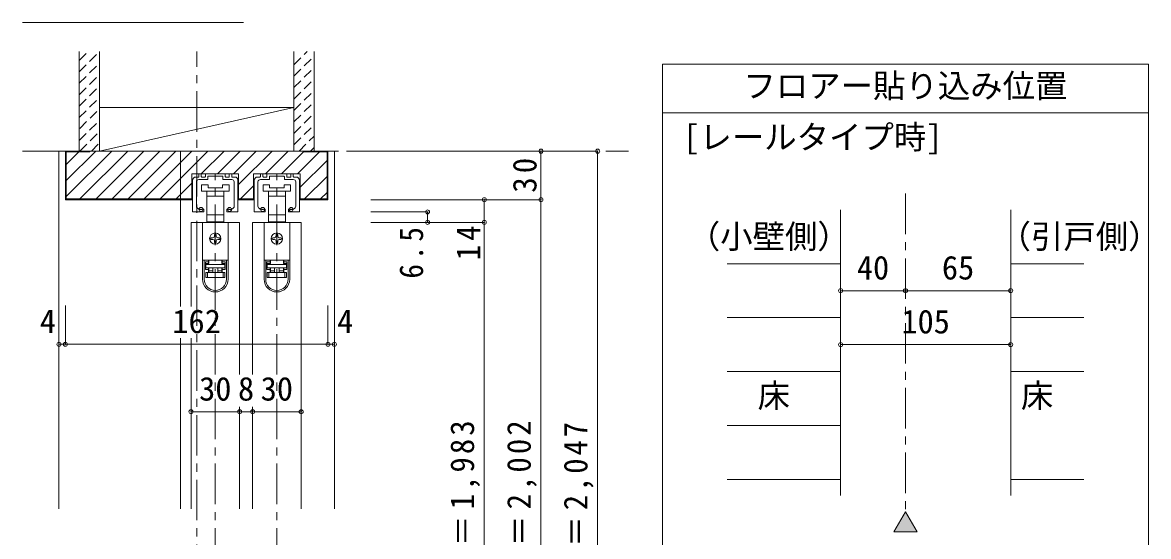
# Model space of a CAD drawing. Units: millimetres, scale not verified. Extents: x -957 to 993, y -689 to 708.
# Drawn here: x -455 to 240, y -224 to 94 of the extents above; entities that cross this region are included whole.
import ezdxf
from ezdxf.enums import TextEntityAlignment as Align

# ---------------------------------------------------------------- set-up
doc = ezdxf.new("R2010")
doc.units = ezdxf.units.MM
doc.header["$LTSCALE"] = 5
doc.header["$PDMODE"] = 32
doc.header["$PDSIZE"] = 2.5
doc.linetypes.add('CHAIN1', pattern=[8, 5, -1, 1, -1])
doc.linetypes.add('DASHED1', pattern=[1.8, 1.2, -0.6])
doc.layers.add('0-B_寸法', color=7, linetype='Continuous', lineweight=9)
doc.styles.add('ＭＳ ゴシック', font='')
doc.styles.get('ＭＳ ゴシック').set_extended_font_data('MS Gothic')

# ---------------------------------------------------------------- blocks, each defined once
blk = doc.blocks.new('01')
at = {"layer": '0-B_寸法'}
for p, q in [((-10.15, 6.02), (-10.15, 7.42)), ((-8.95, 7.72), (-9.85, 7.72)), ((-8.65, 6.02), (-8.65, 7.42)), ((-6.15, 7.42), (-6.15, 6.02)), ((-5.85, 7.72), (5.85, 7.72)), ((6.15, 7.42), (6.15, 6.02)), ((8.65, 6.02), (8.65, 7.42)), ((8.95, 7.72), (9.85, 7.72)), ((10.15, 6.02), (10.15, 7.42)), ((-14, 3.72), (-14, -15.48)), ((-12, 5.72), (-10.45, 5.72)), ((-11.65, 2.72), (-11.65, -12.157)), ((-10.15, 4.22), (-4.95, 4.22)), ((-6.45, 5.72), (-8.35, 5.72)), ((-4.65, 4.52), (-4.65, 5.92)), ((-4.35, 6.22), (-0.3, 6.22)), ((0, 6.52), (-0.3, 6.22)), ((0, 6.52), (0.3, 6.22)), ((4.35, 6.22), (0.3, 6.22)), ((4.65, 4.52), (4.65, 5.92)), ((10.15, 4.22), (4.95, 4.22)), ((6.45, 5.72), (8.35, 5.72)), ((12, 5.72), (10.45, 5.72)), ((11.65, 2.72), (11.65, -12.157)), ((14, 3.72), (14, -15.48)), ((-13.7, -15.78), (-7.45, -15.78)), ((-7.15, -15.48), (-7.15, -14.405)), ((7.15, -15.48), (7.15, -14.405)), ((13.7, -15.78), (7.45, -15.78))]:
    blk.add_line(p, q, dxfattribs=at)
for centre, radius, start, end in [((-9.85, 7.42), 0.3, 90, 180), ((-8.95, 7.42), 0.3, 0, 90), ((-5.85, 7.42), 0.3, 90, 180), ((5.85, 7.42), 0.3, 0, 90), ((8.95, 7.42), 0.3, 90, 180), ((9.85, 7.42), 0.3, 0, 90), ((-12, 3.72), 2, 90, 180), ((-10.15, 2.72), 1.5, 90, 180), ((-10.45, 6.02), 0.3, 270, 0), ((-8.35, 6.02), 0.3, 180, 270), ((-6.45, 6.02), 0.3, 270, 0), ((-4.95, 4.52), 0.3, 270, 0), ((-4.35, 5.92), 0.3, 90, 180), ((4.35, 5.92), 0.3, 0, 90), ((4.95, 4.52), 0.3, 180, 270), ((6.45, 6.02), 0.3, 180, 270), ((8.35, 6.02), 0.3, 270, 0), ((10.45, 6.02), 0.3, 180, 270), ((10.15, 2.72), 1.5, 0, 90), ((12, 3.72), 2, 0, 90), ((-9.65, -12.157), 2, 180, 253.54075), ((9.65, -12.157), 2, 286.45925, 0), ((-13.7, -15.48), 0.3, 180, 270), ((-8.8, -9.28), 5, 253.54075, 284.75682), ((-7.45, -14.405), 0.3, 0, 104.75682), ((-7.45, -15.48), 0.3, 270, 0), ((7.45, -14.405), 0.3, 75.24318, 180), ((7.45, -15.48), 0.3, 180, 270), ((8.8, -9.28), 5, 255.24318, 286.45925), ((13.7, -15.48), 0.3, 270, 0)]:
    blk.add_arc(centre, radius, start, end, dxfattribs=at)
for p in [(-8.8, -14.28), (8.8, -14.28)]:
    blk.add_point(p, dxfattribs=at)

msp = doc.modelspace()

# ---------------------------------------------------------------- linework, layer by layer
at = {"layer": '0-B_寸法'}
for p, q in [((-318.481, 93.893), (-454.908, 93.893)), ((-419.908, 14.407), (-419.908, 76.058)), ((-407.408, 14.407), (-407.408, 76.058)), ((-287.408, 14.407), (-287.408, 76.058)), ((-274.908, 14.407), (-274.908, 76.058)), ((240.092, 68.058), (-59.908, 68.058)), ((-59.908, 68.058), (-59.908, -482.581)), ((240.092, 68.058), (240.092, -482.581)), ((-407.408, 14.407), (-287.408, 41.407)), ((-407.408, 41.407), (-287.408, 41.407)), ((240.092, 38.058), (-59.908, 38.058)), ((-432.408, 14.407), (-432.408, -206.593)), ((-432.408, 14.407), (-428.408, 14.407)), ((-266.408, 14.407), (-428.408, 14.407)), ((-428.408, -15.593), (-428.408, 14.407)), ((-427.908, -3.767), (-409.735, 14.407)), ((-427.908, -13.666), (-399.835, 14.407)), ((-413.408, 13.907), (-427.908, 13.907)), ((-427.908, -15.093), (-427.908, 13.907)), ((-427.908, 6.133), (-420.134, 13.907)), ((-419.436, -15.093), (-389.936, 14.407)), ((-413.408, 14.407), (-413.408, 13.907)), ((-409.536, -15.093), (-380.036, 14.407)), ((-407.408, 14.407), (-287.408, 14.407)), ((-399.637, -15.093), (-370.137, 14.407)), ((-389.737, -15.093), (-360.237, 14.407)), ((-379.838, -15.093), (-350.338, 14.407)), ((-369.938, -15.093), (-340.438, 14.407)), ((-357.408, 14.407), (-357.408, -81.57)), ((-344.539, 0.407), (-330.539, 14.407)), ((-334.639, 0.407), (-320.639, 14.407)), ((-324.74, 0.407), (-310.74, 14.407)), ((-321.508, -6.261), (-300.84, 14.407)), ((-304.941, 0.407), (-290.941, 14.407)), ((-295.041, 0.407), (-281.408, 14.04)), ((-271.642, 13.907), (-285.142, 0.407)), ((-281.408, 13.907), (-281.408, 14.407)), ((-281.408, 13.907), (-266.908, 13.907)), ((-266.908, -15.093), (-266.908, 13.907)), ((-266.408, -15.593), (-266.408, 14.407)), ((-99.908, 14.407), (-239.908, 14.407)), ((-134.908, 14.407), (-134.908, -15.593)), ((-99.908, -443.594), (-99.908, 14.407)), ((-283.508, -7.859), (-266.908, 8.741)), ((-350.308, -15.593), (-350.308, 0.407)), ((-312.308, -15.593), (-312.308, 0.407)), ((-360.039, -15.093), (-350.308, -5.363)), ((-344.408, -6.293), (-344.408, -10.293)), ((-340.408, -6.293), (-344.408, -6.293)), ((-340.408, -8.293), (-340.408, -6.293)), ((-331.408, -6.293), (-331.408, -8.293)), ((-327.408, -6.293), (-331.408, -6.293)), ((-327.408, -10.293), (-327.408, -6.293)), ((-306.408, -6.293), (-306.408, -10.293)), ((-302.408, -6.293), (-306.408, -6.293)), ((-302.408, -8.293), (-302.408, -6.293)), ((-293.408, -6.293), (-293.408, -8.293)), ((-289.408, -6.293), (-293.408, -6.293)), ((-289.408, -10.293), (-289.408, -6.293)), ((-280.843, -15.093), (-266.908, -1.159)), ((-344.408, -10.293), (-335.908, -10.293)), ((-341.158, -10.293), (-341.158, -13.293)), ((-341.158, -13.293), (-341.158, -24.893)), ((-341.158, -13.293), (-335.908, -13.293)), ((-331.408, -8.293), (-340.408, -8.293)), ((-335.908, -10.293), (-327.408, -10.293)), ((-335.908, -13.293), (-330.658, -13.293)), ((-330.658, -13.293), (-330.658, -10.293)), ((-330.658, -24.893), (-330.658, -13.293)), ((-320.441, -15.093), (-312.308, -6.961)), ((-306.408, -10.293), (-297.908, -10.293)), ((-303.158, -10.293), (-303.158, -13.293)), ((-303.158, -13.293), (-303.158, -24.893)), ((-303.158, -13.293), (-297.908, -13.293)), ((-293.408, -8.293), (-302.408, -8.293)), ((-297.908, -10.293), (-289.408, -10.293)), ((-297.908, -13.293), (-292.658, -13.293)), ((-292.658, -13.293), (-292.658, -10.293)), ((-292.658, -24.893), (-292.658, -13.293)), ((-270.943, -15.093), (-266.908, -11.058)), ((-350.308, -15.593), (-428.408, -15.593)), ((-427.908, -15.093), (-350.308, -15.093)), ((-312.308, -15.093), (-321.508, -15.093)), ((-312.308, -15.593), (-321.508, -15.593)), ((-266.908, -15.093), (-283.508, -15.093)), ((-266.408, -15.593), (-283.508, -15.593)), ((-134.908, -15.593), (-239.908, -15.593)), ((-169.908, -15.593), (-169.908, -29.593)), ((-134.908, -443.594), (-134.908, -15.593)), ((-341.158, -24.893), (-341.158, -29.293)), ((-335.908, -24.893), (-341.158, -24.893)), ((-330.658, -24.893), (-335.908, -24.893)), ((-330.658, -29.293), (-330.658, -24.893)), ((-303.158, -24.893), (-303.158, -29.293)), ((-297.908, -24.893), (-303.158, -24.893)), ((-292.658, -24.893), (-297.908, -24.893)), ((-292.658, -29.293), (-292.658, -24.893)), ((-204.908, -23.093), (-239.908, -23.093)), ((-204.908, -23.093), (-204.908, -29.593)), ((50.092, -21.825), (50.092, -198.332)), ((155.092, -21.825), (155.092, -198.332)), ((-320.908, -29.593), (-350.908, -29.593)), ((-350.908, -29.593), (-350.908, -81.57)), ((-343.808, -29.593), (-343.808, -52.893)), ((-328.008, -29.593), (-343.808, -29.593)), ((-341.158, -29.293), (-339.908, -29.293)), ((-331.908, -29.593), (-331.908, -29.293)), ((-331.908, -29.293), (-330.658, -29.293)), ((-328.008, -29.593), (-328.008, -52.893)), ((-320.908, -29.593), (-320.908, -123.593)), ((-312.908, -29.593), (-312.908, -123.593)), ((-282.908, -29.593), (-312.908, -29.593)), ((-305.808, -29.593), (-305.808, -52.893)), ((-290.008, -29.593), (-305.808, -29.593)), ((-303.158, -29.293), (-301.908, -29.293)), ((-293.908, -29.593), (-293.908, -29.293)), ((-293.908, -29.293), (-292.658, -29.293)), ((-290.008, -29.593), (-290.008, -52.893)), ((-282.908, -29.593), (-282.908, -206.593)), ((-169.908, -29.593), (-239.908, -29.593)), ((-169.908, -29.593), (-169.908, -423.594)), ((-337.408, -39.093), (-338.408, -39.093)), ((-338.408, -40.093), (-337.408, -40.093)), ((-336.408, -37.093), (-336.408, -38.093)), ((-336.408, -41.093), (-336.408, -42.093)), ((-335.408, -38.093), (-335.408, -37.093)), ((-335.408, -42.093), (-335.408, -41.093)), ((-333.408, -39.093), (-334.408, -39.093)), ((-334.408, -40.093), (-333.408, -40.093)), ((-299.408, -39.093), (-300.408, -39.093)), ((-300.408, -40.093), (-299.408, -40.093)), ((-298.408, -37.093), (-298.408, -38.093)), ((-298.408, -41.093), (-298.408, -42.093)), ((-297.408, -38.093), (-297.408, -37.093)), ((-297.408, -42.093), (-297.408, -41.093)), ((-295.408, -39.093), (-296.408, -39.093)), ((-296.408, -40.093), (-295.408, -40.093)), ((-343.808, -52.893), (-343.808, -52.993)), ((-328.008, -52.893), (-343.808, -52.893)), ((-343.808, -52.993), (-343.808, -64.693)), ((-342.808, -52.993), (-343.808, -52.993)), ((-342.808, -64.693), (-342.808, -52.993)), ((-340.108, -52.993), (-342.808, -52.993)), ((-342.008, -53.993), (-340.108, -53.993)), ((-342.008, -53.993), (-342.008, -58.693)), ((-340.108, -54.993), (-342.008, -54.993)), ((-339.908, -55.093), (-341.808, -55.093)), ((-341.808, -55.093), (-341.808, -55.593)), ((-340.808, -52.993), (-340.808, -52.893)), ((-340.108, -52.993), (-340.108, -53.993)), ((-340.108, -53.993), (-340.108, -54.993)), ((-339.908, -55.093), (-339.908, -52.893)), ((-331.908, -52.893), (-331.908, -55.093)), ((-330.008, -55.093), (-331.908, -55.093)), ((-331.708, -53.993), (-331.708, -52.993)), ((-329.008, -52.993), (-331.708, -52.993)), ((-331.708, -53.993), (-329.808, -53.993)), ((-331.008, -52.893), (-331.008, -52.993)), ((-330.008, -55.593), (-330.008, -55.093)), ((-329.808, -58.693), (-329.808, -53.993)), ((-328.008, -52.893), (-328.008, -52.993)), ((-328.008, -64.693), (-328.008, -52.993)), ((-305.808, -52.893), (-305.808, -52.993)), ((-290.008, -52.893), (-305.808, -52.893)), ((-305.808, -52.993), (-305.808, -64.693)), ((-304.808, -52.993), (-305.808, -52.993)), ((-304.808, -64.693), (-304.808, -52.993)), ((-302.108, -52.993), (-304.808, -52.993)), ((-304.008, -53.993), (-302.108, -53.993)), ((-304.008, -53.993), (-304.008, -58.693)), ((-302.108, -54.993), (-304.008, -54.993)), ((-301.908, -55.093), (-303.808, -55.093)), ((-303.808, -55.093), (-303.808, -55.593)), ((-302.808, -52.993), (-302.808, -52.893)), ((-302.108, -52.993), (-302.108, -53.993)), ((-302.108, -53.993), (-302.108, -54.993)), ((-301.908, -55.093), (-301.908, -52.893)), ((-293.908, -52.893), (-293.908, -55.093)), ((-292.008, -55.093), (-293.908, -55.093)), ((-293.708, -53.993), (-293.708, -52.993)), ((-291.008, -52.993), (-293.708, -52.993)), ((-293.708, -53.993), (-291.808, -53.993)), ((-293.008, -52.893), (-293.008, -52.993)), ((-292.008, -55.593), (-292.008, -55.093)), ((-291.808, -58.693), (-291.808, -53.993)), ((-290.008, -52.893), (-290.008, -52.993)), ((-290.008, -64.693), (-290.008, -52.993)), ((-19.908, -55.127), (50.092, -55.127)), ((155.092, -55.127), (200.092, -55.127)), ((-340.108, -58.693), (-342.008, -58.693)), ((-341.808, -63.593), (-341.808, -60.593)), ((-341.808, -60.593), (-340.808, -60.593)), ((-340.808, -60.593), (-340.808, -63.593)), ((-340.808, -60.593), (-331.008, -60.593)), ((-340.108, -58.693), (-340.108, -60.593)), ((-339.908, -59.593), (-339.908, -57.593)), ((-339.908, -59.593), (-337.408, -59.593)), ((-339.908, -60.593), (-339.908, -59.593)), ((-337.408, -57.593), (-337.408, -60.593)), ((-334.408, -57.593), (-334.408, -60.593)), ((-331.908, -57.593), (-331.908, -59.593)), ((-331.708, -57.693), (-329.808, -57.693)), ((-331.708, -58.693), (-331.708, -57.693)), ((-331.708, -60.593), (-331.708, -58.693)), ((-329.808, -58.693), (-331.708, -58.693)), ((-331.008, -63.593), (-331.008, -60.593)), ((-331.008, -60.593), (-330.008, -60.593)), ((-330.008, -60.593), (-330.008, -63.593)), ((-302.108, -58.693), (-304.008, -58.693)), ((-303.808, -63.593), (-303.808, -60.593)), ((-303.808, -60.593), (-302.808, -60.593)), ((-302.808, -60.593), (-302.808, -63.593)), ((-302.808, -60.593), (-293.008, -60.593)), ((-302.108, -58.693), (-302.108, -60.593)), ((-301.908, -59.593), (-301.908, -57.593)), ((-301.908, -59.593), (-299.408, -59.593)), ((-301.908, -60.593), (-301.908, -59.593)), ((-299.408, -57.593), (-299.408, -60.593)), ((-296.408, -57.593), (-296.408, -60.593)), ((-293.908, -57.593), (-293.908, -59.593)), ((-293.708, -57.693), (-291.808, -57.693)), ((-293.708, -58.693), (-293.708, -57.693)), ((-293.708, -60.593), (-293.708, -58.693)), ((-291.808, -58.693), (-293.708, -58.693)), ((-293.008, -63.593), (-293.008, -60.593)), ((-293.008, -60.593), (-292.008, -60.593)), ((-292.008, -60.593), (-292.008, -63.593)), ((-340.808, -63.593), (-341.808, -63.593)), ((-331.008, -63.593), (-340.808, -63.593)), ((-330.008, -63.593), (-331.008, -63.593)), ((-302.808, -63.593), (-303.808, -63.593)), ((-293.008, -63.593), (-302.808, -63.593)), ((-292.008, -63.593), (-293.008, -63.593)), ((50.092, -71.778), (90.092, -71.778)), ((90.092, -71.778), (155.092, -71.778)), ((-428.408, -104.898), (-428.408, -80.839)), ((-266.408, -104.898), (-266.408, -84.339)), ((50.092, -88.428), (-19.908, -88.428)), ((155.092, -88.428), (200.092, -88.428)), ((-357.408, -101.052), (-357.408, -206.593)), ((-350.908, -101.052), (-350.908, -206.593)), ((-428.408, -104.898), (-266.408, -104.898)), ((50.092, -105.079), (155.092, -105.079)), ((50.092, -121.73), (-19.908, -121.73)), ((155.092, -121.73), (200.092, -121.73)), ((-320.908, -143.593), (-320.908, -206.593)), ((-312.908, -143.593), (-312.908, -206.593)), ((-350.908, -146.593), (-282.908, -146.593)), ((50.092, -155.031), (-19.908, -155.031)), ((50.092, -188.332), (-19.908, -188.332)), ((155.092, -188.332), (200.092, -188.332)), ((90.092, -208.332), (82.955, -220.694)), ((90.092, -208.332), (97.229, -220.694)), ((97.229, -220.694), (82.955, -220.694))]:
    msp.add_line(p, q, dxfattribs=at)
at = {"layer": '0-B_寸法', "linetype": 'DASHED1'}
for p, q in [((-419.908, 70.511), (-414.362, 76.058)), ((-419.908, 63.44), (-407.408, 75.94)), ((-287.408, 67.803), (-279.153, 76.058)), ((-287.408, 60.732), (-274.908, 73.232)), ((-419.908, 56.369), (-407.408, 68.869)), ((-287.408, 53.661), (-274.908, 66.161)), ((-419.908, 49.298), (-407.408, 61.798)), ((-287.408, 46.59), (-274.908, 59.09)), ((-419.908, 42.227), (-407.408, 54.727)), ((-287.408, 39.519), (-274.908, 52.019)), ((-419.908, 35.156), (-407.408, 47.656)), ((-287.408, 32.448), (-274.908, 44.948)), ((-419.586, 28.407), (-407.408, 40.585)), ((-287.408, 25.377), (-274.908, 37.877)), ((-419.936, 20.986), (-407.408, 33.514)), ((-287.408, 18.306), (-274.908, 30.806)), ((-419.444, 14.407), (-407.408, 26.443)), ((-284.236, 14.407), (-274.908, 23.735)), ((-412.373, 14.407), (-407.408, 19.372)), ((-277.165, 14.407), (-274.908, 16.664))]:
    msp.add_line(p, q, dxfattribs=at)
at = {"layer": '0-B_寸法', "linetype": 'CHAIN1'}
for p, q in [((-347.408, -453.593), (-347.408, 76.058)), ((-454.908, 14.407), (-80.908, 14.407)), ((-335.908, -443.593), (-335.908, 0.407)), ((-297.908, -443.593), (-297.908, 0.407)), ((90.092, -11.825), (90.092, -208.332))]:
    msp.add_line(p, q, dxfattribs=at)
at = {"layer": '0-B_寸法', "color": 4}
for p, q in [((-432.408, -104.898), (-432.408, -80.839)), ((-428.408, -104.898), (-428.408, -80.839)), ((-266.408, -104.898), (-266.408, -80.839)), ((-262.408, -104.898), (-262.408, -80.839)), ((-428.408, -104.898), (-432.408, -104.898)), ((-266.408, -104.898), (-262.408, -104.898))]:
    msp.add_line(p, q, dxfattribs=at)
at = {"layer": '0-B_寸法'}
for points in [[(-262.408, -206.593), (-262.408, 14.407), (-266.408, 14.407)], [(-321.508, -15.593), (-321.508, 0.407), (-350.308, 0.407)], [(-283.508, -15.593), (-283.508, 0.407), (-312.308, 0.407)], [(-331.908, -29.293), (-339.908, -29.293), (-339.908, -29.593)], [(-293.908, -29.293), (-301.908, -29.293), (-301.908, -29.593)], [(-329.808, -54.993), (-331.708, -54.993), (-331.708, -53.993)], [(-328.008, -52.993), (-329.008, -52.993), (-329.008, -64.693)], [(-291.808, -54.993), (-293.708, -54.993), (-293.708, -53.993)], [(-290.008, -52.993), (-291.008, -52.993), (-291.008, -64.693)], [(-342.008, -57.693), (-340.108, -57.693), (-340.108, -58.693)], [(-334.408, -59.593), (-331.908, -59.593), (-331.908, -60.593)], [(-304.008, -57.693), (-302.108, -57.693), (-302.108, -58.693)], [(-296.408, -59.593), (-293.908, -59.593), (-293.908, -60.593)]]:
    msp.add_lwpolyline(points, dxfattribs=at)
for points in [[(-330.008, -57.593), (-341.808, -57.593), (-341.808, -55.593), (-330.008, -55.593)], [(-292.008, -57.593), (-303.808, -57.593), (-303.808, -55.593), (-292.008, -55.593)]]:
    msp.add_lwpolyline(points, close=True, dxfattribs=at)
for centre in [(-335.908, -39.593), (-297.908, -39.593)]:
    msp.add_circle(centre, 3.5, dxfattribs=at)
for centre, radius, start, end in [((-338.408, -39.593), 0.5, 90, 180), ((-338.408, -39.593), 0.5, 180, 270), ((-337.408, -38.093), 1, 270, 0), ((-337.408, -41.093), 1, 0, 90), ((-335.908, -37.093), 0.5, 90, 180), ((-335.908, -37.093), 0.5, 0, 90), ((-334.408, -38.093), 1, 180, 270), ((-334.408, -41.093), 1, 90, 180), ((-333.408, -39.593), 0.5, 0, 90), ((-333.408, -39.593), 0.5, 270, 0), ((-300.408, -39.593), 0.5, 90, 180), ((-300.408, -39.593), 0.5, 180, 270), ((-299.408, -38.093), 1, 270, 0), ((-299.408, -41.093), 1, 0, 90), ((-297.908, -37.093), 0.5, 90, 180), ((-297.908, -37.093), 0.5, 0, 90), ((-296.408, -38.093), 1, 180, 270), ((-296.408, -41.093), 1, 90, 180), ((-295.408, -39.593), 0.5, 0, 90), ((-295.408, -39.593), 0.5, 270, 0), ((-335.908, -42.093), 0.5, 180, 270), ((-335.908, -42.093), 0.5, 270, 0), ((-297.908, -42.093), 0.5, 180, 270), ((-297.908, -42.093), 0.5, 270, 0), ((-335.908, -64.693), 7.9, 180, 0), ((-335.908, -64.693), 6.9, 180, 0), ((-297.908, -64.693), 7.9, 180, 0), ((-297.908, -64.693), 6.9, 180, 0)]:
    msp.add_arc(centre, radius, start, end, dxfattribs=at)
for p in [(-134.908, 14.407), (-99.908, 14.407), (-169.908, -15.593), (-134.908, -15.593), (-204.908, -23.093), (-204.908, -29.593), (-169.908, -29.593), (50.092, -71.778), (90.092, -71.778), (155.092, -71.778), (-432.408, -104.898), (-428.408, -104.898), (-266.408, -104.898), (-262.408, -104.898), (50.092, -105.079), (155.092, -105.079), (-350.908, -146.593), (-320.908, -146.593), (-312.908, -146.593), (-282.908, -146.593)]:
    msp.add_point(p, dxfattribs=at)
at = {"layer": '0-B_寸法', "color": 16}
msp.add_solid([(97.229, -220.694), (90.092, -208.332), (82.955, -220.694)], dxfattribs=at)

# ---------------------------------------------------------------- block references
at = {"layer": '0-B_寸法'}
for p in [(-335.908, -7.313), (-297.908, -7.313)]:
    msp.add_blockref('01', p, dxfattribs=at)

# ---------------------------------------------------------------- texts
at = {"layer": '0-B_寸法', "style": 'ＭＳ ゴシック'}
for s, p in [('フロアー貼り込み位置', (-9.908, 43.058)), ('[レールタイプ時]', (-47.026, 11.368)), ('（小壁側）', (-44.242, -50.023)), ('（引戸側）', (147.565, -50.023)), ('40', (60.092, -69.278)), ('65', (112.592, -69.278)), ('4', (-444.229, -102.398)), ('162', (-362.408, -102.398)), ('4', (-260.693, -102.398)), ('105', (87.592, -102.579)), ('30', (-345.908, -144.093)), ('8', (-321.908, -144.093)), ('30', (-307.908, -144.093)), ('床', (-1.158, -148.38)), ('床', (161.342, -148.38))]:
    msp.add_text(s, height=14.66, dxfattribs=at).set_placement(p, align=Align.BOTTOM_LEFT)
at = {"layer": '0-B_寸法', "char_height": 14.66, "attachment_point": 7, "rotation": 90, "style": 'ＭＳ ゴシック'}
for s, insert in [('\\T1.27;\\W0.95;30', (-137.408, -11.218)), ('\\T1.27;\\W0.9;6.5', (-207.408, -64.298)), ('\\T1.27;\\W0.95;14', (-172.408, -53.048))]:
    msp.add_mtext(s, dxfattribs=dict(at, insert=insert))
at = {"layer": '0-B_寸法', "color": 3, "char_height": 14.66, "attachment_point": 7, "rotation": 90, "style": 'ＭＳ ゴシック'}
for s, insert in [('\\T1.2;\\W0.95;枠内＝2,002\\~', (-137.408, -275.258)), ('\\T1.2;\\W0.95;ＤＨ＝1,983\\~', (-172.408, -275.258)), ('\\T1.19;\\W0.95;枠外＝2,047', (-102.408, -275.258))]:
    msp.add_mtext(s, dxfattribs=dict(at, insert=insert))

doc.saveas('drawing.dxf')
